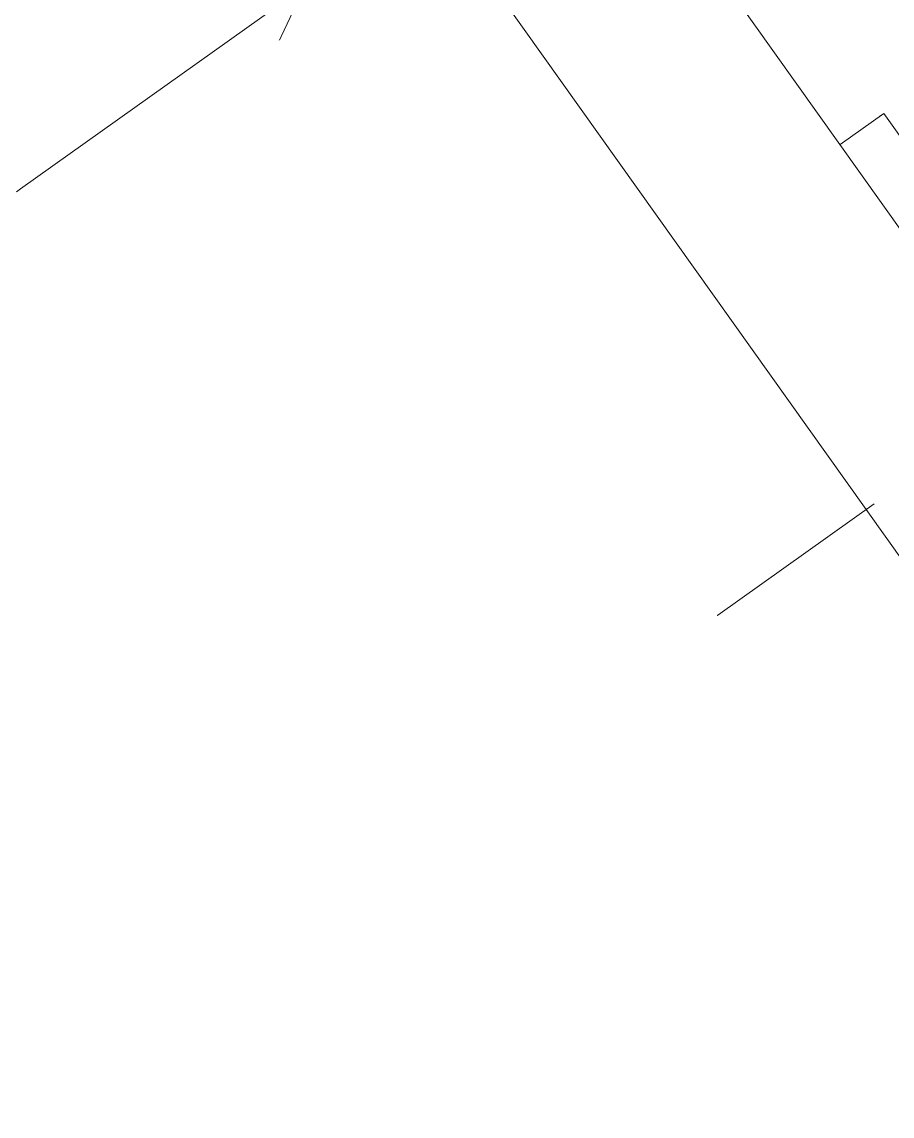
# Model space of a CAD drawing. Header units: feet. Extents: x 2321988 to 2329858, y 6722724 to 6730499.
# Drawn here: x 2326067.9254 to 2326068.0701, y 6726840.9352 to 6726841.1172 of the extents above; entities that cross this region are included whole.
import ezdxf

# ---------------------------------------------------------------- set-up
doc = ezdxf.new("R2010")
doc.units = ezdxf.units.FT
doc.header["$MEASUREMENT"] = 0
doc.layers.add('C-BESS-EQUIPMENT', color=255, linetype='Continuous')

# ---------------------------------------------------------------- blocks, each defined once
blk = doc.blocks.new('Midpoint Site Plan$0$A$C71e53a02')
at = {"lineweight": 9}
for points in [[(22.4518, 2.2462), (22.4421, 2.2462), (22.4421, -2.2559), (22.4518, -2.2559), (22.4421, -2.2559)], [(23.8356, 1.4958), (23.8258, 1.4958), (23.0755, 1.4958), (22.978, 1.4763), (22.8903, 1.4276), (22.8416, 1.3399), (22.8221, 1.2425), (22.8221, -1.2522), (22.8416, -1.3496), (22.8903, -1.4276), (22.978, -1.4861), (23.0755, -1.5056), (23.1632, -1.4861), (23.2509, -1.4276), (23.2996, -1.3496), (23.3191, -1.2522), (23.3191, 1.2425), (23.2996, 1.3399), (23.2509, 1.4276), (23.1632, 1.4763), (23.0755, 1.4958), (23.0852, 1.4958)], [(22.4421, 0.6188), (22.3349, 0.6188), (22.3446, 0.6188), (22.3349, 0.6188), (22.3349, -0.6285), (22.4421, -0.6285), (22.4518, -0.6285)], [(23.3191, 0.4336), (23.3191, 0.0244), (23.3288, 0.0244), (23.3191, 0.0244), (23.3191, -0.0049), (23.6504, -0.0049), (23.6602, -0.0049), (23.6504, -0.0049)], [(23.3191, 0.3752), (23.6504, 0.3752), (23.6602, 0.3752), (23.6699, 0.3752), (23.6797, 0.3752), (23.6894, 0.3752)], [(23.6504, 0.3752), (23.6602, 0.3752), (23.6504, 0.3752), (23.6504, 0.3654), (23.6504, 0.3557), (23.6602, 0.3557), (23.6602, 0.3459), (23.6602, 0.3362), (23.6602, 0.3264), (23.6699, 0.3264), (23.6699, 0.3167), (23.6699, 0.307), (23.6699, 0.2972), (23.6699, 0.2875), (23.6797, 0.2875), (23.6797, 0.2777), (23.6797, 0.268), (23.6797, 0.2582), (23.6797, 0.2485), (23.6797, 0.2387), (23.6797, 0.229), (23.6797, 0.2193), (23.6797, 0.2095), (23.6894, 0.2095), (23.6894, 0.1998), (23.6894, 0.19), (23.6894, 0.1803), (23.6991, 0.1803), (23.6894, 0.1803), (23.6894, 0.3752), (23.6991, 0.3752)], [(23.6504, 0.3752), (23.6504, 0.3752)], [(23.6504, 0.3752), (23.6504, 0.3752)], [(23.6504, 0.3752), (23.6504, 0.3752)], [(23.6602, 0.3752), (23.6602, 0.3752)], [(23.6602, 0.3752), (23.6602, 0.3752)], [(23.6602, 0.3752), (23.6602, 0.3752)], [(23.6602, 0.3752), (23.6602, 0.3752)], [(23.6602, 0.3752), (23.6602, 0.3752)], [(23.6602, 0.3752), (23.6602, 0.3752)], [(23.6602, 0.3752), (23.6602, 0.3752)], [(23.6602, 0.3752), (23.6602, 0.3752)], [(23.6602, 0.3752), (23.6602, 0.3752)], [(23.6602, 0.3752), (23.6602, 0.3752)], [(23.6602, 0.3752), (23.6602, 0.3752)], [(23.6602, 0.3752), (23.6602, 0.3752)], [(23.6602, 0.3752), (23.6602, 0.3752)], [(23.6602, 0.3752), (23.6602, 0.3752)], [(23.6602, 0.3752), (23.6602, 0.3752)], [(23.6602, 0.3752), (23.6602, 0.3752)], [(23.6602, 0.3752), (23.6602, 0.3752)], [(23.6602, 0.3752), (23.6602, 0.3752)], [(23.6602, 0.3752), (23.6602, 0.3752)], [(23.6602, 0.3752), (23.6602, 0.3752)], [(23.6602, 0.3752), (23.6602, 0.3752)], [(23.6699, 0.3752), (23.6699, 0.3752)], [(23.6699, 0.3752), (23.6699, 0.3752)], [(23.6699, 0.3752), (23.6699, 0.3752)], [(23.6699, 0.3752), (23.6699, 0.3752)], [(23.6699, 0.3752), (23.6699, 0.3752)], [(23.6699, 0.3752), (23.6699, 0.3752)], [(23.6699, 0.3752), (23.6699, 0.3752)], [(23.6699, 0.3752), (23.6699, 0.3752)], [(23.6699, 0.3752), (23.6699, 0.3752)], [(23.6699, 0.3752), (23.6699, 0.3752)], [(23.6699, 0.3752), (23.6699, 0.3752)], [(23.6699, 0.3752), (23.6699, 0.3752)], [(23.6699, 0.3752), (23.6699, 0.3752)], [(23.6699, 0.3752), (23.6699, 0.3752)], [(23.6699, 0.3752), (23.6699, 0.3752)], [(23.6699, 0.3752), (23.6699, 0.3752)], [(23.6699, 0.3752), (23.6699, 0.3752)], [(23.6699, 0.3752), (23.6699, 0.3752)], [(23.6699, 0.3752), (23.6699, 0.3752)], [(23.6699, 0.3752), (23.6699, 0.3752)], [(23.6699, 0.3752), (23.6699, 0.3752)], [(23.6699, 0.3752), (23.6699, 0.3752)], [(23.6699, 0.3752), (23.6699, 0.3752)], [(23.6699, 0.3752), (23.6699, 0.3752)], [(23.6699, 0.3752), (23.6699, 0.3752)], [(23.6699, 0.3752), (23.6699, 0.3752)], [(23.6699, 0.3752), (23.6699, 0.3752)], [(23.6699, 0.3752), (23.6699, 0.3752)], [(23.6699, 0.3752), (23.6699, 0.3752)], [(23.6699, 0.3752), (23.6699, 0.3752)], [(23.6699, 0.3752), (23.6699, 0.3752)], [(23.6699, 0.3752), (23.6699, 0.3752)], [(23.6699, 0.3752), (23.6699, 0.3752)], [(23.6699, 0.3752), (23.6699, 0.3752)], [(23.6699, 0.3752), (23.6699, 0.3752)], [(23.6699, 0.3752), (23.6699, 0.3752)], [(23.6699, 0.3752), (23.6699, 0.3752)], [(23.6699, 0.3752), (23.6699, 0.3752)], [(23.6699, 0.3752), (23.6699, 0.3752)], [(23.6699, 0.3752), (23.6699, 0.3752)], [(23.6699, 0.3752), (23.6699, 0.3752)], [(23.6699, 0.3752), (23.6699, 0.3752)], [(23.6699, 0.3752), (23.6699, 0.3752)], [(23.6699, 0.3752), (23.6699, 0.3752)], [(23.6699, 0.3752), (23.6699, 0.3752)], [(23.6699, 0.3752), (23.6699, 0.3752)], [(23.6699, 0.3752), (23.6699, 0.3752)], [(23.6699, 0.3752), (23.6699, 0.3752)], [(23.6797, 0.3752), (23.6797, 0.3752)], [(23.6797, 0.3752), (23.6797, 0.3752)], [(23.6797, 0.3752), (23.6797, 0.3752)], [(23.6797, 0.3752), (23.6797, 0.3752)], [(23.6797, 0.3752), (23.6797, 0.3752)], [(23.6797, 0.3752), (23.6797, 0.3752)], [(23.6797, 0.3752), (23.6797, 0.3752)], [(23.6797, 0.3752), (23.6797, 0.3752)], [(23.6797, 0.3752), (23.6797, 0.3752)], [(23.6797, 0.3752), (23.6797, 0.3752)], [(23.6797, 0.3752), (23.6797, 0.3752)], [(23.6797, 0.3752), (23.6797, 0.3752)], [(23.6797, 0.3752), (23.6797, 0.3752)], [(23.6797, 0.3752), (23.6797, 0.3752)], [(23.6797, 0.3752), (23.6797, 0.3752)], [(23.6797, 0.3752), (23.6797, 0.3752)], [(23.6797, 0.3752), (23.6797, 0.3752)], [(23.6797, 0.3752), (23.6797, 0.3752)], [(23.6797, 0.3752), (23.6797, 0.3752)], [(23.6797, 0.3752), (23.6797, 0.3752)], [(23.6797, 0.3752), (23.6797, 0.3752)], [(23.6797, 0.3752), (23.6797, 0.3752)], [(23.6797, 0.3752), (23.6797, 0.3752)], [(23.6797, 0.3752), (23.6797, 0.3752)], [(23.6797, 0.3752), (23.6797, 0.3752)], [(23.6797, 0.3752), (23.6797, 0.3752)], [(23.6797, 0.3752), (23.6797, 0.3752)], [(23.6797, 0.3752), (23.6797, 0.3752)], [(23.6797, 0.3752), (23.6797, 0.3752)], [(23.6797, 0.3752), (23.6797, 0.3752)], [(23.6797, 0.3752), (23.6797, 0.3752)], [(23.6797, 0.3752), (23.6797, 0.3752)], [(23.6797, 0.3752), (23.6797, 0.3752)], [(23.6797, 0.3752), (23.6797, 0.3752)], [(23.6797, 0.3752), (23.6797, 0.3752)], [(23.6797, 0.3752), (23.6797, 0.3752)], [(23.6797, 0.3752), (23.6797, 0.3752)], [(23.6797, 0.3752), (23.6797, 0.3752)], [(23.6797, 0.3752), (23.6797, 0.3752)], [(23.6797, 0.3752), (23.6797, 0.3752)], [(23.6797, 0.3752), (23.6797, 0.3752)], [(23.6797, 0.3752), (23.6797, 0.3752)], [(23.6797, 0.3752), (23.6797, 0.3752)], [(23.6797, 0.3752), (23.6797, 0.3752)], [(23.6797, 0.3752), (23.6797, 0.3752)], [(23.6797, 0.3752), (23.6797, 0.3752)], [(23.6797, 0.3752), (23.6797, 0.3752)], [(23.6797, 0.3752), (23.6797, 0.3752)], [(23.6797, 0.3752), (23.6797, 0.3752)], [(23.6797, 0.3752), (23.6797, 0.3752)], [(23.6797, 0.3752), (23.6797, 0.3752)], [(23.6797, 0.3752), (23.6797, 0.3752)], [(23.6797, 0.3752), (23.6797, 0.3752)], [(23.6797, 0.3752), (23.6797, 0.3752)], [(23.6797, 0.3752), (23.6797, 0.3752)], [(23.6797, 0.3752), (23.6797, 0.3752)], [(23.6797, 0.3752), (23.6797, 0.3752)], [(23.6797, 0.3752), (23.6797, 0.3752)], [(23.6797, 0.3752), (23.6797, 0.3752)], [(23.6797, 0.3752), (23.6797, 0.3752)], [(23.6797, 0.3752), (23.6797, 0.3752)], [(23.6797, 0.3752), (23.6797, 0.3752)], [(23.6797, 0.3752), (23.6797, 0.3752)], [(23.6797, 0.3752), (23.6797, 0.3752)], [(23.6797, 0.3752), (23.6797, 0.3752)], [(23.6797, 0.3752), (23.6797, 0.3752)], [(23.6797, 0.3752), (23.6797, 0.3752)], [(23.6797, 0.3752), (23.6797, 0.3752)], [(23.6797, 0.3752), (23.6797, 0.3752)], [(23.6797, 0.3752), (23.6797, 0.3752)], [(23.6797, 0.3752), (23.6797, 0.3752)], [(23.6797, 0.3752), (23.6797, 0.3752)], [(23.6797, 0.3752), (23.6797, 0.3752)], [(23.6797, 0.3752), (23.6797, 0.3752)], [(23.6797, 0.3752), (23.6797, 0.3752)], [(23.6797, 0.3752), (23.6797, 0.3752)], [(23.6797, 0.3752), (23.6797, 0.3752)], [(23.6797, 0.3752), (23.6797, 0.3752)], [(23.6797, 0.3752), (23.6797, 0.3752)], [(23.6797, 0.3752), (23.6797, 0.3752)], [(23.6797, 0.3752), (23.6797, 0.3752)], [(23.6797, 0.3752), (23.6797, 0.3752)], [(23.6797, 0.3752), (23.6797, 0.3752)], [(23.6797, 0.3752), (23.6797, 0.3752)], [(23.6797, 0.3752), (23.6797, 0.3752)], [(23.6797, 0.3752), (23.6797, 0.3752)], [(23.6797, 0.3752), (23.6797, 0.3752)], [(23.6797, 0.3752), (23.6797, 0.3752)], [(23.6797, 0.3752), (23.6797, 0.3752)], [(23.6797, 0.3752), (23.6797, 0.3752)], [(23.6797, 0.3752), (23.6797, 0.3752)], [(23.6797, 0.3752), (23.6797, 0.3752)], [(23.6797, 0.3752), (23.6797, 0.3752)], [(23.6797, 0.3752), (23.6797, 0.3752)], [(23.6797, 0.3752), (23.6797, 0.3752)], [(23.6797, 0.3752), (23.6797, 0.3752)], [(23.6797, 0.3752), (23.6797, 0.3752)], [(23.6797, 0.3752), (23.6797, 0.3752)], [(23.6797, 0.3752), (23.6797, 0.3752)], [(23.6797, 0.3752), (23.6797, 0.3752)], [(23.6894, 0.3752), (23.6894, 0.3752)], [(23.6894, 0.3752), (23.6894, 0.3752)], [(23.6894, 0.3752), (23.6894, 0.3752)], [(23.6894, 0.3752), (23.6894, 0.3752)], [(23.6894, 0.3752), (23.6894, 0.3752)], [(23.6894, 0.3752), (23.6894, 0.3752)], [(23.6894, 0.3752), (23.6894, 0.3752)], [(23.6894, 0.3752), (23.6894, 0.3752)], [(23.6894, 0.3752), (23.6894, 0.3752)], [(23.6894, 0.3752), (23.6894, 0.3752)], [(23.6894, 0.3752), (23.6894, 0.3752)], [(23.6894, 0.3752), (23.6894, 0.3752)], [(23.6894, 0.3752), (23.6894, 0.3752)], [(23.6894, 0.3752), (23.6894, 0.3752)], [(23.6894, 0.3752), (23.6894, 0.3752)], [(23.6894, 0.3752), (23.6894, 0.3752)], [(23.6894, 0.3752), (23.6894, 0.3752)], [(23.6894, 0.3752), (23.6894, 0.3752)], [(23.6894, 0.3752), (23.6894, 0.3752)], [(23.6894, 0.3752), (23.6894, 0.3752)], [(23.6894, 0.3752), (23.6894, 0.3752)], [(23.6894, 0.3752), (23.6894, 0.3752)], [(23.6894, 0.3752), (23.6894, 0.3752)], [(23.6894, 0.3752), (23.6894, 0.3752)], [(23.6894, 0.3752), (23.6894, 0.3752)], [(23.6894, 0.3752), (23.6894, 0.3752)], [(23.6894, 0.3752), (23.6894, 0.3752)], [(23.6894, 0.3752), (23.6894, 0.3752)], [(23.6894, 0.3752), (23.6894, 0.3752)], [(23.6894, 0.3752), (23.6894, 0.3752)], [(23.6894, 0.3752), (23.6894, 0.3752)], [(23.6602, 0.3459), (23.6602, 0.3459)], [(23.6602, 0.3459), (23.6602, 0.3459)], [(23.6602, 0.3362), (23.6602, 0.3362)], [(23.6602, 0.3362), (23.6602, 0.3362)], [(23.6602, 0.3362), (23.6602, 0.3362)], [(23.6602, 0.3264), (23.6602, 0.3264)], [(23.6699, 0.3167), (23.6699, 0.3167)], [(23.6699, 0.3167), (23.6699, 0.3167)], [(23.6699, 0.307), (23.6699, 0.307)], [(23.6699, 0.307), (23.6699, 0.307)], [(23.6699, 0.307), (23.6699, 0.307)], [(23.8746, 0.1998), (23.8746, 0.19), (23.8746, 0.1803), (23.8746, 0.1705), (23.8746, 0.1608), (23.8746, 0.151), (23.8746, 0.1413), (23.8746, 0.1316), (23.8648, 0.1316), (23.8648, 0.1218), (23.8648, 0.1121), (23.8648, 0.1023), (23.8648, 0.0926), (23.8648, 0.0828), (23.8648, 0.0731), (23.8551, 0.0633), (23.8551, 0.0536), (23.8551, 0.0439), (23.8551, 0.0341), (23.8843, 0.1316), (23.9428, 0.2095), (24.0305, 0.2582), (24.1279, 0.2777), (24.2254, 0.268), (24.3033, 0.2193), (24.2936, 0.229), (24.2838, 0.229), (24.2838, 0.2387), (24.2741, 0.2387), (24.2741, 0.2485), (24.2643, 0.2485), (24.2643, 0.2582), (24.2546, 0.2582), (24.2449, 0.268), (24.2351, 0.2777), (24.2254, 0.2777), (24.2156, 0.2875), (24.2156, 0.2972), (24.2059, 0.2972), (24.1961, 0.307), (24.1766, 0.3167), (24.1864, 0.3167)], [(23.8843, 0.1998), (23.8746, 0.1998), (23.8843, 0.1998), (23.894, 0.1998), (23.894, 0.2095), (23.9038, 0.2095), (23.9135, 0.2095), (23.9233, 0.2193), (23.933, 0.2193), (23.9428, 0.2193), (23.9428, 0.229), (23.9525, 0.229), (23.9623, 0.229), (23.972, 0.229), (23.972, 0.2387), (23.9817, 0.2387), (23.9915, 0.2387), (24.0012, 0.2485), (24.011, 0.2485), (24.0207, 0.2582), (24.0305, 0.2582), (24.0402, 0.2582), (24.0402, 0.268), (24.05, 0.268), (24.0597, 0.268), (24.0694, 0.2777), (24.0792, 0.2777), (24.0889, 0.2777), (24.0889, 0.2875), (24.0987, 0.2875), (24.1084, 0.2875), (24.1182, 0.2875), (24.1182, 0.2972), (24.1279, 0.2972), (24.1377, 0.2972), (24.1474, 0.307), (24.1572, 0.307), (24.1669, 0.307), (24.1766, 0.3167)], [(23.6699, 0.2972), (23.6699, 0.2972)], [(23.6699, 0.2972), (23.6699, 0.2972)], [(23.6699, 0.2875), (23.6699, 0.2875)], [(23.6699, 0.2875), (23.6699, 0.2875)], [(24.0987, 0.2875), (24.0987, 0.2875)], [(24.1084, 0.2875), (24.1084, 0.2875)], [(24.1279, 0.2972), (24.1279, 0.2972)], [(23.6797, 0.2777), (23.6797, 0.2777)], [(23.6797, 0.2777), (23.6797, 0.2777)], [(23.6797, 0.2777), (23.6797, 0.2777)], [(23.6797, 0.2777), (23.6797, 0.2777)], [(23.6797, 0.2777), (23.6797, 0.2777)], [(23.6797, 0.2777), (23.6797, 0.2777)], [(23.6797, 0.268), (23.6797, 0.268)], [(23.6797, 0.268), (23.6797, 0.268)], [(23.6797, 0.268), (23.6797, 0.268)], [(23.6797, 0.268), (23.6797, 0.268)], [(23.6797, 0.268), (23.6797, 0.268)], [(24.05, 0.268), (24.05, 0.268)], [(24.0597, 0.268), (24.0597, 0.268)], [(24.0694, 0.2777), (24.0694, 0.2777)], [(24.0792, 0.2777), (24.0792, 0.2777)], [(24.2351, 0.2777), (24.2351, 0.2777)], [(24.2449, 0.268), (24.2449, 0.268)], [(24.2449, 0.268), (24.2449, 0.268)], [(23.6797, 0.2582), (23.6797, 0.2582)], [(23.6797, 0.2582), (23.6797, 0.2582)], [(23.6797, 0.2582), (23.6797, 0.2582)], [(23.6797, 0.2582), (23.6797, 0.2582)], [(23.6797, 0.2582), (23.6797, 0.2582)], [(23.6797, 0.2582), (23.6797, 0.2582)], [(23.6797, 0.2485), (23.6797, 0.2485)], [(23.6797, 0.2485), (23.6797, 0.2485)], [(23.6797, 0.2485), (23.6797, 0.2485)], [(23.6797, 0.2485), (23.6797, 0.2485)], [(23.6797, 0.2485), (23.6797, 0.2485)], [(23.6797, 0.2485), (23.6797, 0.2485)], [(24.0012, 0.2485), (24.0012, 0.2485)], [(24.2546, 0.2582), (24.2546, 0.2582)], [(24.2643, 0.2485), (24.2643, 0.2485)], [(23.6797, 0.2387), (23.6797, 0.2387)], [(23.6797, 0.2387), (23.6797, 0.2387)], [(23.6797, 0.2387), (23.6797, 0.2387)], [(23.6797, 0.2387), (23.6797, 0.2387)], [(23.6797, 0.2387), (23.6797, 0.2387)], [(23.6797, 0.229), (23.6797, 0.229)], [(23.6797, 0.229), (23.6797, 0.229)], [(23.6797, 0.229), (23.6797, 0.229)], [(23.6797, 0.229), (23.6797, 0.229)], [(23.6797, 0.229), (23.6797, 0.229)], [(23.6797, 0.229), (23.6797, 0.229)], [(23.6797, 0.2193), (23.6797, 0.2193)], [(23.6797, 0.2193), (23.6797, 0.2193)], [(23.6797, 0.2193), (23.6797, 0.2193)], [(23.6797, 0.2193), (23.6797, 0.2193)], [(23.6797, 0.2193), (23.6797, 0.2193)], [(23.9233, 0.2193), (23.9233, 0.2193)], [(23.933, 0.2193), (23.933, 0.2193)], [(23.9525, 0.229), (23.9525, 0.229)], [(23.9623, 0.229), (23.9623, 0.229)], [(23.9817, 0.2387), (23.9817, 0.2387)], [(23.9915, 0.2387), (23.9915, 0.2387)], [(24.4397, 0.1121), (24.43, 0.1218), (24.4203, 0.1316), (24.4105, 0.1316), (24.4105, 0.1413), (24.4008, 0.1413), (24.4008, 0.151), (24.391, 0.151), (24.3813, 0.1608), (24.3715, 0.1608), (24.3715, 0.1705), (24.3618, 0.1705), (24.3618, 0.1803), (24.352, 0.1803), (24.352, 0.19), (24.3423, 0.19), (24.3326, 0.1998), (24.3228, 0.2095), (24.3131, 0.2095), (24.3033, 0.2193), (24.3715, 0.1413), (24.4105, 0.0536), (24.4105, -0.0439), (24.3813, -0.1316), (24.3228, -0.2095), (24.2351, -0.268), (24.2254, -0.268), (24.2156, -0.268), (24.2059, -0.2777), (24.1961, -0.2777), (24.1864, -0.2875), (24.1766, -0.2875), (24.1669, -0.2875), (24.1669, -0.2972), (24.1572, -0.2972), (24.1474, -0.2972), (24.1377, -0.2972), (24.1377, -0.307), (24.1279, -0.307), (24.1182, -0.307), (24.1182, -0.3167), (24.1084, -0.3167), (24.0987, -0.3167), (24.0889, -0.3264)], [(24.2838, 0.2387), (24.2838, 0.2387)], [(24.2936, 0.229), (24.2936, 0.229)], [(24.3033, 0.2193), (24.3033, 0.2193)], [(24.3033, 0.2193), (24.3033, 0.2193)], [(23.6797, 0.2095), (23.6797, 0.2095)], [(23.6797, 0.2095), (23.6797, 0.2095)], [(23.6894, 0.1998), (23.6894, 0.1998)], [(23.6894, 0.1998), (23.6894, 0.1998)], [(23.9038, 0.2095), (23.9038, 0.2095)], [(23.9135, 0.2095), (23.9135, 0.2095)], [(24.3326, 0.1998), (24.3326, 0.1998)], [(24.3326, 0.1998), (24.3326, 0.1998)], [(23.6894, -0.3752), (23.6894, -0.19), (23.6991, -0.19), (23.6894, -0.19), (23.6894, 0.1803), (23.6797, 0.1705), (23.6797, 0.1608), (23.6797, 0.151), (23.6797, 0.1413), (23.6797, 0.1316), (23.6797, 0.1218), (23.6797, 0.1121), (23.6797, 0.1023), (23.6797, 0.0926), (23.6699, 0.0828), (23.6699, 0.0731), (23.6699, 0.0633), (23.6699, 0.0536), (23.6699, 0.0439), (23.6602, 0.0439), (23.6602, 0.0341), (23.6602, 0.0244), (23.6602, 0.0146), (23.6602, 0.0049), (23.6504, 0.0049), (23.6504, -0.0049), (23.6602, -0.0146), (23.6602, -0.0244), (23.6602, -0.0341), (23.6602, -0.0439), (23.6699, -0.0536), (23.6699, -0.0633), (23.6699, -0.0731), (23.6699, -0.0828), (23.6797, -0.0926), (23.6797, -0.1023), (23.6797, -0.1121), (23.6797, -0.1218), (23.6797, -0.1316), (23.6797, -0.1413), (23.6797, -0.151), (23.6797, -0.1608), (23.6797, -0.1705), (23.6894, -0.1803), (23.6894, -0.19), (23.6894, -0.1998), (23.6894, -0.2095), (23.6894, -0.2193), (23.6797, -0.2193), (23.6797, -0.229), (23.6797, -0.2387), (23.6797, -0.2485), (23.6797, -0.2582), (23.6797, -0.268), (23.6797, -0.2777), (23.6797, -0.2875), (23.6797, -0.2972), (23.6699, -0.2972), (23.6699, -0.307), (23.6699, -0.3167), (23.6699, -0.3264), (23.6699, -0.3362), (23.6602, -0.3362), (23.6602, -0.3459), (23.6602, -0.3557), (23.6504, -0.3654), (23.6504, -0.3752), (23.6602, -0.3752), (23.6504, -0.3752)], [(23.6894, 0.19), (23.6894, 0.19)], [(24.3423, 0.19), (24.3423, 0.19)], [(24.352, 0.1803), (24.352, 0.1803)], [(23.6797, 0.1705), (23.6797, 0.1705)], [(23.6797, 0.1608), (23.6797, 0.1608)], [(23.8746, 0.1705), (23.8746, 0.1705)], [(23.8746, 0.1608), (23.8746, 0.1608)], [(24.3715, 0.1705), (24.3715, 0.1705)], [(24.3715, 0.1608), (24.3715, 0.1608)], [(24.3813, 0.1608), (24.3813, 0.1608)], [(23.6797, 0.151), (23.6797, 0.151)], [(23.6797, 0.151), (23.6797, 0.151)], [(23.6797, 0.1413), (23.6797, 0.1413)], [(23.6797, 0.1413), (23.6797, 0.1413)], [(23.6797, 0.1413), (23.6797, 0.1413)], [(23.6797, 0.1316), (23.6797, 0.1316)], [(23.6797, 0.1316), (23.6797, 0.1316)], [(23.8746, 0.151), (23.8746, 0.151)], [(23.8746, 0.1413), (23.8746, 0.1413)], [(24.391, 0.151), (24.391, 0.151)], [(24.4008, 0.1413), (24.4008, 0.1413)], [(24.4203, 0.1316), (24.4203, 0.1316)], [(23.6797, 0.1218), (23.6797, 0.1218)], [(23.6797, 0.1218), (23.6797, 0.1218)], [(23.6797, 0.1121), (23.6797, 0.1121)], [(23.6797, 0.1121), (23.6797, 0.1121)], [(23.6797, 0.1121), (23.6797, 0.1121)], [(23.8648, 0.1218), (23.8648, 0.1218)], [(23.8648, 0.1121), (23.8648, 0.1121)], [(24.391, -0.1998), (24.391, -0.19), (24.391, -0.1803), (24.391, -0.1705), (24.391, -0.1608), (24.391, -0.151), (24.4008, -0.151), (24.4008, -0.1413), (24.4008, -0.1316), (24.4008, -0.1218), (24.4008, -0.1121), (24.4008, -0.1023), (24.4008, -0.0926), (24.4105, -0.0828), (24.4105, -0.0731), (24.4105, -0.0633), (24.4105, -0.0536), (24.4105, -0.0439), (24.4203, -0.0439), (24.4105, -0.0439), (24.4105, -0.0341), (24.4105, -0.0244), (24.4203, -0.0146), (24.4203, -0.0049), (24.4203, 0.0049), (24.4203, 0.0146), (24.4203, 0.0244), (24.4203, 0.0341), (24.4203, 0.0439), (24.43, 0.0536), (24.43, 0.0633), (24.43, 0.0731), (24.43, 0.0828), (24.43, 0.0926), (24.4397, 0.1121), (24.4495, 0.1121)], [(23.6797, 0.1023), (23.6797, 0.1023)], [(23.6797, 0.1023), (23.6797, 0.1023)], [(23.6797, 0.0926), (23.6797, 0.0926)], [(23.6797, 0.0926), (23.6797, 0.0926)], [(23.8648, 0.1023), (23.8648, 0.1023)], [(23.8648, 0.0926), (23.8648, 0.0926)], [(23.6699, 0.0828), (23.6699, 0.0828)], [(23.6699, 0.0828), (23.6699, 0.0828)], [(23.6699, 0.0828), (23.6699, 0.0828)], [(23.6699, 0.0828), (23.6699, 0.0828)], [(23.6699, 0.0828), (23.6699, 0.0828)], [(23.6699, 0.0731), (23.6699, 0.0731)], [(23.6699, 0.0731), (23.6699, 0.0731)], [(23.6699, 0.0731), (23.6699, 0.0731)], [(23.6699, 0.0731), (23.6699, 0.0731)], [(23.6699, 0.0731), (23.6699, 0.0731)], [(23.8648, 0.0828), (23.8648, 0.0828)], [(23.8648, 0.0731), (23.8648, 0.0731)], [(23.6699, 0.0633), (23.6699, 0.0633)], [(23.6699, 0.0633), (23.6699, 0.0633)], [(23.6699, 0.0633), (23.6699, 0.0633)], [(23.6699, 0.0633), (23.6699, 0.0633)], [(23.6699, 0.0633), (23.6699, 0.0633)], [(23.6699, 0.0633), (23.6699, 0.0633)], [(23.6699, 0.0536), (23.6699, 0.0536)], [(23.6699, 0.0536), (23.6699, 0.0536)], [(23.6699, 0.0536), (23.6699, 0.0536)], [(23.6699, 0.0536), (23.6699, 0.0536)], [(23.6699, 0.0536), (23.6699, 0.0536)], [(23.6699, 0.0536), (23.6699, 0.0536)], [(23.6699, 0.0439), (23.6699, 0.0439)], [(23.6699, 0.0439), (23.6699, 0.0439)], [(23.6699, 0.0439), (23.6699, 0.0439)], [(23.6699, 0.0439), (23.6699, 0.0439)], [(24.4203, 0.0439), (24.4203, 0.0439)], [(23.3191, 0.0244), (23.3191, 0.0244)], [(23.3191, 0.0244), (23.3288, 0.0244)], [(23.6602, 0.0341), (23.6602, 0.0341)], [(23.6602, 0.0341), (23.6602, 0.0341)], [(23.6602, 0.0341), (23.6602, 0.0341)], [(23.6602, 0.0341), (23.6602, 0.0341)], [(23.6602, 0.0341), (23.6602, 0.0341)], [(23.6602, 0.0341), (23.6602, 0.0341)], [(23.6602, 0.0244), (23.6602, 0.0244)], [(23.6602, 0.0244), (23.6602, 0.0244)], [(23.6602, 0.0244), (23.6602, 0.0244)], [(23.6602, 0.0244), (23.6602, 0.0244)], [(24.4008, -0.1998), (24.391, -0.1998), (24.3715, -0.2095), (24.3618, -0.2193), (24.352, -0.2193), (24.3423, -0.2193), (24.3326, -0.229), (24.3228, -0.229), (24.3131, -0.229), (24.3131, -0.2387), (24.3033, -0.2387), (24.2936, -0.2387), (24.2838, -0.2485), (24.2741, -0.2485), (24.2643, -0.2485), (24.2643, -0.2582), (24.2546, -0.2582), (24.2449, -0.2582), (24.2351, -0.268), (24.2449, -0.268), (24.2351, -0.268), (24.1377, -0.2875), (24.05, -0.268), (23.9623, -0.2193), (23.972, -0.2193), (23.9623, -0.2193), (23.894, -0.151), (23.8551, -0.0633), (23.8551, 0.0341), (23.8551, 0.0244), (23.8551, 0.0146), (23.8551, 0.0049), (23.8453, -0.0049), (23.8453, -0.0146), (23.8453, -0.0244), (23.8453, -0.0341), (23.8453, -0.0439), (23.8453, -0.0536), (23.8453, -0.0633), (23.8356, -0.0731), (23.8356, -0.0828), (23.8356, -0.0926), (23.8356, -0.1023), (23.8356, -0.1218), (23.8453, -0.1218)], [(23.8551, 0.0244), (23.8551, 0.0244)], [(24.4203, 0.0341), (24.4203, 0.0341)], [(24.4203, 0.0244), (24.4203, 0.0244)], [(23.6504, 0.0049), (23.6504, 0.0049)], [(23.6602, 0.0146), (23.6602, 0.0146)], [(23.6602, 0.0146), (23.6602, 0.0146)], [(23.8551, 0.0146), (23.8551, 0.0146)], [(23.8551, 0.0049), (23.8551, 0.0049)], [(24.4203, 0.0146), (24.4203, 0.0146)], [(24.4203, 0.0049), (24.4203, 0.0049)], [(23.3191, -0.0439), (23.3191, -0.0049), (23.3288, -0.0049)], [(23.6504, -0.0049), (23.6504, -0.0049)], [(23.6991, -0.0049), (23.7089, -0.0049)], [(23.8453, -0.0049), (23.8453, -0.0049)], [(23.8453, -0.0146), (23.8453, -0.0146)], [(24.4203, -0.0049), (24.4203, -0.0049)], [(24.4203, -0.0146), (24.4203, -0.0146)], [(23.6602, -0.0244), (23.6602, -0.0244)], [(23.6602, -0.0244), (23.6602, -0.0244)], [(23.6602, -0.0244), (23.6602, -0.0244)], [(23.6602, -0.0341), (23.6602, -0.0341)], [(23.6602, -0.0341), (23.6602, -0.0341)], [(23.8453, -0.0244), (23.8453, -0.0244)], [(23.8453, -0.0341), (23.8453, -0.0341)], [(24.4105, -0.0244), (24.4105, -0.0244)], [(23.3288, -0.0439), (23.3191, -0.0439), (23.3191, -0.4336), (23.3288, -0.4336)], [(23.3191, -0.0439), (23.3191, -0.0439)], [(23.6602, -0.0439), (23.6602, -0.0439)], [(23.6602, -0.0439), (23.6602, -0.0439)], [(23.6699, -0.0536), (23.6699, -0.0536)], [(23.6699, -0.0536), (23.6699, -0.0536)], [(23.6699, -0.0536), (23.6699, -0.0536)], [(23.6699, -0.0633), (23.6699, -0.0633)], [(23.6699, -0.0633), (23.6699, -0.0633)], [(23.6699, -0.0633), (23.6699, -0.0633)], [(23.6699, -0.0633), (23.6699, -0.0633)], [(23.8453, -0.0439), (23.8453, -0.0439)], [(23.6699, -0.0731), (23.6699, -0.0731)], [(23.6699, -0.0731), (23.6699, -0.0731)], [(23.6699, -0.0731), (23.6699, -0.0731)], [(23.6699, -0.0731), (23.6699, -0.0731)], [(23.6699, -0.0731), (23.6699, -0.0731)], [(23.6699, -0.0828), (23.6699, -0.0828)], [(23.6699, -0.0828), (23.6699, -0.0828)], [(23.6699, -0.0828), (23.6699, -0.0828)], [(23.6699, -0.0828), (23.6699, -0.0828)], [(23.6699, -0.0828), (23.6699, -0.0828)], [(23.6699, -0.0828), (23.6699, -0.0828)], [(24.4105, -0.0731), (24.4105, -0.0731)], [(24.4105, -0.0828), (24.4105, -0.0828)], [(23.6797, -0.0926), (23.6797, -0.0926)], [(23.6797, -0.0926), (23.6797, -0.0926)], [(23.6797, -0.0926), (23.6797, -0.0926)], [(23.6797, -0.0926), (23.6797, -0.0926)], [(23.6797, -0.0926), (23.6797, -0.0926)], [(23.6797, -0.0926), (23.6797, -0.0926)], [(23.6797, -0.1023), (23.6797, -0.1023)], [(23.6797, -0.1023), (23.6797, -0.1023)], [(23.6797, -0.1023), (23.6797, -0.1023)], [(23.6797, -0.1023), (23.6797, -0.1023)], [(23.6797, -0.1023), (23.6797, -0.1023)], [(24.4008, -0.0926), (24.4008, -0.0926)], [(24.4008, -0.1023), (24.4008, -0.1023)], [(23.6797, -0.1121), (23.6797, -0.1121)], [(23.6797, -0.1121), (23.6797, -0.1121)], [(23.6797, -0.1121), (23.6797, -0.1121)], [(23.6797, -0.1121), (23.6797, -0.1121)], [(23.6797, -0.1121), (23.6797, -0.1121)], [(23.6797, -0.1121), (23.6797, -0.1121)], [(23.6797, -0.1218), (23.6797, -0.1218)], [(23.6797, -0.1218), (23.6797, -0.1218)], [(23.6797, -0.1218), (23.6797, -0.1218)], [(23.6797, -0.1218), (23.6797, -0.1218)], [(23.6797, -0.1218), (23.6797, -0.1218)], [(23.6797, -0.1218), (23.6797, -0.1218)], [(23.8356, -0.1218), (23.8356, -0.1316), (23.8453, -0.1316), (23.8551, -0.1413), (23.8648, -0.151), (23.8746, -0.151), (23.8746, -0.1608), (23.8843, -0.1608), (23.8843, -0.1705), (23.894, -0.1705), (23.9038, -0.1803), (23.9135, -0.1803), (23.9135, -0.19), (23.9233, -0.19), (23.9233, -0.1998), (23.933, -0.1998), (23.9428, -0.2095), (23.9525, -0.2193), (23.9623, -0.2193), (23.9623, -0.229), (23.972, -0.229), (23.972, -0.2387), (23.9817, -0.2387), (23.9915, -0.2485), (24.0012, -0.2582), (24.011, -0.2582), (24.011, -0.268), (24.0207, -0.268), (24.0207, -0.2777), (24.0305, -0.2777), (24.0305, -0.2875), (24.0402, -0.2875), (24.05, -0.2972), (24.0597, -0.2972), (24.0597, -0.307), (24.0694, -0.307), (24.0889, -0.3264), (24.0987, -0.3264)], [(24.4008, -0.1121), (24.4008, -0.1121)], [(24.4008, -0.1218), (24.4008, -0.1218)], [(23.6797, -0.1316), (23.6797, -0.1316)], [(23.6797, -0.1316), (23.6797, -0.1316)], [(23.6797, -0.1413), (23.6797, -0.1413)], [(23.6797, -0.1413), (23.6797, -0.1413)], [(23.6797, -0.1413), (23.6797, -0.1413)], [(23.6797, -0.151), (23.6797, -0.151)], [(23.6797, -0.151), (23.6797, -0.151)], [(23.8551, -0.1413), (23.8551, -0.1413)], [(23.8551, -0.1413), (23.8551, -0.1413)], [(23.8648, -0.151), (23.8648, -0.151)], [(24.4008, -0.1316), (24.4008, -0.1316)], [(24.4008, -0.1413), (24.4008, -0.1413)], [(23.6797, -0.1608), (23.6797, -0.1608)], [(23.6797, -0.1608), (23.6797, -0.1608)], [(23.6797, -0.1705), (23.6797, -0.1705)], [(23.6797, -0.1705), (23.6797, -0.1705)], [(23.8746, -0.1608), (23.8746, -0.1608)], [(23.894, -0.1705), (23.894, -0.1705)], [(23.894, -0.1705), (23.894, -0.1705)], [(24.391, -0.1608), (24.391, -0.1608)], [(24.391, -0.1705), (24.391, -0.1705)], [(23.6894, -0.1803), (23.6894, -0.1803)], [(23.6894, -0.19), (23.6894, -0.19)], [(23.9038, -0.1803), (23.9038, -0.1803)], [(23.9038, -0.1803), (23.9038, -0.1803)], [(23.9233, -0.19), (23.9233, -0.19)], [(24.391, -0.1803), (24.391, -0.1803)], [(23.6894, -0.1998), (23.6894, -0.1998)], [(23.6894, -0.1998), (23.6894, -0.1998)], [(23.6894, -0.1998), (23.6894, -0.1998)], [(23.6894, -0.2095), (23.6894, -0.2095)], [(23.6894, -0.2095), (23.6894, -0.2095)], [(23.6894, -0.2095), (23.6894, -0.2095)], [(23.6894, -0.2095), (23.6894, -0.2095)], [(23.6894, -0.2095), (23.6894, -0.2095)], [(23.6894, -0.2095), (23.6894, -0.2095)], [(23.933, -0.1998), (23.933, -0.1998)], [(23.9428, -0.2095), (23.9428, -0.2095)], [(23.6797, -0.2193), (23.6797, -0.2193)], [(23.6797, -0.2193), (23.6797, -0.2193)], [(23.6797, -0.2193), (23.6797, -0.2193)], [(23.6797, -0.229), (23.6797, -0.229)], [(23.6797, -0.229), (23.6797, -0.229)], [(23.6797, -0.229), (23.6797, -0.229)], [(23.6797, -0.229), (23.6797, -0.229)], [(23.6797, -0.229), (23.6797, -0.229)], [(23.6797, -0.229), (23.6797, -0.229)], [(23.6797, -0.2387), (23.6797, -0.2387)], [(23.6797, -0.2387), (23.6797, -0.2387)], [(23.6797, -0.2387), (23.6797, -0.2387)], [(23.6797, -0.2387), (23.6797, -0.2387)], [(23.6797, -0.2387), (23.6797, -0.2387)], [(23.6894, -0.2193), (23.6894, -0.2193)], [(23.972, -0.229), (23.972, -0.229)], [(23.9817, -0.2387), (23.9817, -0.2387)], [(24.2936, -0.2387), (24.2936, -0.2387)], [(24.3033, -0.2387), (24.3033, -0.2387)], [(24.3228, -0.229), (24.3228, -0.229)], [(24.3228, -0.229), (24.3228, -0.229)], [(24.3326, -0.229), (24.3326, -0.229)], [(23.6797, -0.2485), (23.6797, -0.2485)], [(23.6797, -0.2485), (23.6797, -0.2485)], [(23.6797, -0.2485), (23.6797, -0.2485)], [(23.6797, -0.2485), (23.6797, -0.2485)], [(23.6797, -0.2485), (23.6797, -0.2485)], [(23.6797, -0.2485), (23.6797, -0.2485)], [(23.6797, -0.2582), (23.6797, -0.2582)], [(23.6797, -0.2582), (23.6797, -0.2582)], [(23.6797, -0.2582), (23.6797, -0.2582)], [(23.6797, -0.2582), (23.6797, -0.2582)], [(23.6797, -0.2582), (23.6797, -0.2582)], [(23.6797, -0.2582), (23.6797, -0.2582)], [(23.9915, -0.2485), (23.9915, -0.2485)], [(23.9915, -0.2485), (23.9915, -0.2485)], [(24.0012, -0.2582), (24.0012, -0.2582)], [(24.2546, -0.2582), (24.2546, -0.2582)], [(24.2741, -0.2485), (24.2741, -0.2485)], [(24.2838, -0.2485), (24.2838, -0.2485)], [(23.6797, -0.268), (23.6797, -0.268)], [(23.6797, -0.268), (23.6797, -0.268)], [(23.6797, -0.268), (23.6797, -0.268)], [(23.6797, -0.268), (23.6797, -0.268)], [(23.6797, -0.268), (23.6797, -0.268)], [(23.6797, -0.2777), (23.6797, -0.2777)], [(23.6797, -0.2777), (23.6797, -0.2777)], [(23.6797, -0.2777), (23.6797, -0.2777)], [(23.6797, -0.2777), (23.6797, -0.2777)], [(23.6797, -0.2777), (23.6797, -0.2777)], [(23.6797, -0.2777), (23.6797, -0.2777)], [(24.011, -0.268), (24.011, -0.268)], [(24.0305, -0.2777), (24.0305, -0.2777)], [(24.1961, -0.2777), (24.1961, -0.2777)], [(24.2059, -0.2777), (24.2059, -0.2777)], [(23.6699, -0.2972), (23.6699, -0.2972)], [(23.6699, -0.2972), (23.6699, -0.2972)], [(23.6699, -0.2972), (23.6699, -0.2972)], [(23.6699, -0.2972), (23.6699, -0.2972)], [(23.6699, -0.2972), (23.6699, -0.2972)], [(23.6797, -0.2875), (23.6797, -0.2875)], [(23.6797, -0.2875), (23.6797, -0.2875)], [(23.6797, -0.2875), (23.6797, -0.2875)], [(23.6797, -0.2875), (23.6797, -0.2875)], [(23.6797, -0.2875), (23.6797, -0.2875)], [(24.1474, -0.2972), (24.1474, -0.2972)], [(24.1572, -0.2972), (24.1572, -0.2972)], [(24.1766, -0.2875), (24.1766, -0.2875)], [(24.1864, -0.2875), (24.1864, -0.2875)], [(23.6699, -0.307), (23.6699, -0.307)], [(23.6699, -0.307), (23.6699, -0.307)], [(23.6699, -0.307), (23.6699, -0.307)], [(23.6699, -0.307), (23.6699, -0.307)], [(23.6699, -0.3167), (23.6699, -0.3167)], [(23.6699, -0.3167), (23.6699, -0.3167)], [(23.6699, -0.3264), (23.6699, -0.3264)], [(23.6699, -0.3264), (23.6699, -0.3264)], [(24.0987, -0.3167), (24.0987, -0.3167)], [(24.1084, -0.3167), (24.1084, -0.3167)], [(24.1279, -0.307), (24.1279, -0.307)], [(24.1377, -0.307), (24.1377, -0.307)], [(23.6602, -0.3362), (23.6602, -0.3362)], [(23.6602, -0.3362), (23.6602, -0.3362)], [(23.6602, -0.3459), (23.6602, -0.3459)], [(23.6602, -0.3459), (23.6602, -0.3459)], [(23.6602, -0.3557), (23.6602, -0.3557)], [(23.6602, -0.3557), (23.6602, -0.3557)], [(23.6602, -0.3557), (23.6602, -0.3557)], [(23.3191, -0.3752), (23.6504, -0.3752), (23.6602, -0.3752), (23.6699, -0.3752), (23.6797, -0.3752), (23.6894, -0.3752), (23.6991, -0.3752)], [(23.6504, -0.3752), (23.6504, -0.3752)], [(23.6504, -0.3752), (23.6504, -0.3752)], [(23.6504, -0.3752), (23.6504, -0.3752)], [(23.6504, -0.3752), (23.6504, -0.3752)], [(23.6602, -0.3752), (23.6602, -0.3752)], [(23.6602, -0.3752), (23.6602, -0.3752)], [(23.6602, -0.3752), (23.6602, -0.3752)], [(23.6602, -0.3752), (23.6602, -0.3752)], [(23.6602, -0.3752), (23.6602, -0.3752)], [(23.6602, -0.3752), (23.6602, -0.3752)], [(23.6602, -0.3752), (23.6602, -0.3752)], [(23.6602, -0.3752), (23.6602, -0.3752)], [(23.6602, -0.3752), (23.6602, -0.3752)], [(23.6602, -0.3752), (23.6602, -0.3752)], [(23.6602, -0.3752), (23.6602, -0.3752)], [(23.6602, -0.3752), (23.6602, -0.3752)], [(23.6602, -0.3752), (23.6602, -0.3752)], [(23.6602, -0.3752), (23.6602, -0.3752)], [(23.6602, -0.3752), (23.6602, -0.3752)], [(23.6602, -0.3752), (23.6602, -0.3752)], [(23.6602, -0.3752), (23.6602, -0.3752)], [(23.6602, -0.3752), (23.6602, -0.3752)], [(23.6602, -0.3752), (23.6602, -0.3752)], [(23.6602, -0.3752), (23.6602, -0.3752)], [(23.6602, -0.3752), (23.6602, -0.3752)], [(23.6602, -0.3752), (23.6602, -0.3752)], [(23.6602, -0.3752), (23.6602, -0.3752)], [(23.6699, -0.3752), (23.6699, -0.3752)], [(23.6699, -0.3752), (23.6699, -0.3752)], [(23.6699, -0.3752), (23.6699, -0.3752)], [(23.6699, -0.3752), (23.6699, -0.3752)], [(23.6699, -0.3752), (23.6699, -0.3752)], [(23.6699, -0.3752), (23.6699, -0.3752)], [(23.6699, -0.3752), (23.6699, -0.3752)], [(23.6699, -0.3752), (23.6699, -0.3752)], [(23.6699, -0.3752), (23.6699, -0.3752)], [(23.6699, -0.3752), (23.6699, -0.3752)], [(23.6699, -0.3752), (23.6699, -0.3752)], [(23.6699, -0.3752), (23.6699, -0.3752)], [(23.6699, -0.3752), (23.6699, -0.3752)], [(23.6699, -0.3752), (23.6699, -0.3752)], [(23.6699, -0.3752), (23.6699, -0.3752)], [(23.6699, -0.3752), (23.6699, -0.3752)], [(23.6699, -0.3752), (23.6699, -0.3752)], [(23.6699, -0.3752), (23.6699, -0.3752)], [(23.6699, -0.3752), (23.6699, -0.3752)], [(23.6699, -0.3752), (23.6699, -0.3752)], [(23.6699, -0.3752), (23.6699, -0.3752)], [(23.6699, -0.3752), (23.6699, -0.3752)], [(23.6699, -0.3752), (23.6699, -0.3752)], [(23.6699, -0.3752), (23.6699, -0.3752)], [(23.6699, -0.3752), (23.6699, -0.3752)], [(23.6699, -0.3752), (23.6699, -0.3752)], [(23.6699, -0.3752), (23.6699, -0.3752)], [(23.6699, -0.3752), (23.6699, -0.3752)], [(23.6699, -0.3752), (23.6699, -0.3752)], [(23.6699, -0.3752), (23.6699, -0.3752)], [(23.6699, -0.3752), (23.6699, -0.3752)], [(23.6699, -0.3752), (23.6699, -0.3752)], [(23.6699, -0.3752), (23.6699, -0.3752)], [(23.6699, -0.3752), (23.6699, -0.3752)], [(23.6699, -0.3752), (23.6699, -0.3752)], [(23.6699, -0.3752), (23.6699, -0.3752)], [(23.6699, -0.3752), (23.6699, -0.3752)], [(23.6699, -0.3752), (23.6699, -0.3752)], [(23.6699, -0.3752), (23.6699, -0.3752)], [(23.6699, -0.3752), (23.6699, -0.3752)], [(23.6699, -0.3752), (23.6699, -0.3752)], [(23.6699, -0.3752), (23.6699, -0.3752)], [(23.6699, -0.3752), (23.6699, -0.3752)], [(23.6699, -0.3752), (23.6699, -0.3752)], [(23.6699, -0.3752), (23.6699, -0.3752)], [(23.6699, -0.3752), (23.6699, -0.3752)], [(23.6699, -0.3752), (23.6699, -0.3752)], [(23.6699, -0.3752), (23.6699, -0.3752)], [(23.6699, -0.3752), (23.6699, -0.3752)], [(23.6699, -0.3752), (23.6699, -0.3752)], [(23.6699, -0.3752), (23.6699, -0.3752)], [(23.6699, -0.3752), (23.6699, -0.3752)], [(23.6699, -0.3752), (23.6699, -0.3752)], [(23.6699, -0.3752), (23.6699, -0.3752)], [(23.6699, -0.3752), (23.6699, -0.3752)], [(23.6797, -0.3752), (23.6797, -0.3752)], [(23.6797, -0.3752), (23.6797, -0.3752)], [(23.6797, -0.3752), (23.6797, -0.3752)], [(23.6797, -0.3752), (23.6797, -0.3752)], [(23.6797, -0.3752), (23.6797, -0.3752)], [(23.6797, -0.3752), (23.6797, -0.3752)], [(23.6797, -0.3752), (23.6797, -0.3752)], [(23.6797, -0.3752), (23.6797, -0.3752)], [(23.6797, -0.3752), (23.6797, -0.3752)], [(23.6797, -0.3752), (23.6797, -0.3752)], [(23.6797, -0.3752), (23.6797, -0.3752)], [(23.6797, -0.3752), (23.6797, -0.3752)], [(23.6797, -0.3752), (23.6797, -0.3752)], [(23.6797, -0.3752), (23.6797, -0.3752)], [(23.6797, -0.3752), (23.6797, -0.3752)], [(23.6797, -0.3752), (23.6797, -0.3752)], [(23.6797, -0.3752), (23.6797, -0.3752)], [(23.6797, -0.3752), (23.6797, -0.3752)], [(23.6797, -0.3752), (23.6797, -0.3752)], [(23.6797, -0.3752), (23.6797, -0.3752)], [(23.6797, -0.3752), (23.6797, -0.3752)], [(23.6797, -0.3752), (23.6797, -0.3752)], [(23.6797, -0.3752), (23.6797, -0.3752)], [(23.6797, -0.3752), (23.6797, -0.3752)], [(23.6797, -0.3752), (23.6797, -0.3752)], [(23.6797, -0.3752), (23.6797, -0.3752)], [(23.6797, -0.3752), (23.6797, -0.3752)], [(23.6797, -0.3752), (23.6797, -0.3752)], [(23.6797, -0.3752), (23.6797, -0.3752)], [(23.6797, -0.3752), (23.6797, -0.3752)], [(23.6797, -0.3752), (23.6797, -0.3752)], [(23.6797, -0.3752), (23.6797, -0.3752)], [(23.6797, -0.3752), (23.6797, -0.3752)], [(23.6797, -0.3752), (23.6797, -0.3752)], [(23.6797, -0.3752), (23.6797, -0.3752)], [(23.6797, -0.3752), (23.6797, -0.3752)], [(23.6797, -0.3752), (23.6797, -0.3752)], [(23.6797, -0.3752), (23.6797, -0.3752)], [(23.6797, -0.3752), (23.6797, -0.3752)], [(23.6797, -0.3752), (23.6797, -0.3752)], [(23.6797, -0.3752), (23.6797, -0.3752)], [(23.6797, -0.3752), (23.6797, -0.3752)], [(23.6797, -0.3752), (23.6797, -0.3752)], [(23.6797, -0.3752), (23.6797, -0.3752)], [(23.6797, -0.3752), (23.6797, -0.3752)], [(23.6797, -0.3752), (23.6797, -0.3752)], [(23.6797, -0.3752), (23.6797, -0.3752)], [(23.6797, -0.3752), (23.6797, -0.3752)], [(23.6797, -0.3752), (23.6797, -0.3752)], [(23.6797, -0.3752), (23.6797, -0.3752)], [(23.6797, -0.3752), (23.6797, -0.3752)], [(23.6797, -0.3752), (23.6797, -0.3752)], [(23.6797, -0.3752), (23.6797, -0.3752)], [(23.6797, -0.3752), (23.6797, -0.3752)], [(23.6797, -0.3752), (23.6797, -0.3752)], [(23.6797, -0.3752), (23.6797, -0.3752)], [(23.6797, -0.3752), (23.6797, -0.3752)], [(23.6797, -0.3752), (23.6797, -0.3752)], [(23.6797, -0.3752), (23.6797, -0.3752)], [(23.6797, -0.3752), (23.6797, -0.3752)], [(23.6797, -0.3752), (23.6797, -0.3752)], [(23.6797, -0.3752), (23.6797, -0.3752)], [(23.6797, -0.3752), (23.6797, -0.3752)], [(23.6797, -0.3752), (23.6797, -0.3752)], [(23.6797, -0.3752), (23.6797, -0.3752)], [(23.6797, -0.3752), (23.6797, -0.3752)], [(23.6797, -0.3752), (23.6797, -0.3752)], [(23.6797, -0.3752), (23.6797, -0.3752)], [(23.6797, -0.3752), (23.6797, -0.3752)], [(23.6797, -0.3752), (23.6797, -0.3752)], [(23.6797, -0.3752), (23.6797, -0.3752)], [(23.6797, -0.3752), (23.6797, -0.3752)], [(23.6797, -0.3752), (23.6797, -0.3752)], [(23.6797, -0.3752), (23.6797, -0.3752)], [(23.6797, -0.3752), (23.6797, -0.3752)], [(23.6797, -0.3752), (23.6797, -0.3752)], [(23.6797, -0.3752), (23.6797, -0.3752)], [(23.6797, -0.3752), (23.6797, -0.3752)], [(23.6797, -0.3752), (23.6797, -0.3752)], [(23.6797, -0.3752), (23.6797, -0.3752)], [(23.6797, -0.3752), (23.6797, -0.3752)], [(23.6797, -0.3752), (23.6797, -0.3752)], [(23.6797, -0.3752), (23.6797, -0.3752)], [(23.6797, -0.3752), (23.6797, -0.3752)], [(23.6797, -0.3752), (23.6797, -0.3752)], [(23.6797, -0.3752), (23.6797, -0.3752)], [(23.6797, -0.3752), (23.6797, -0.3752)], [(23.6797, -0.3752), (23.6797, -0.3752)], [(23.6797, -0.3752), (23.6797, -0.3752)], [(23.6797, -0.3752), (23.6797, -0.3752)], [(23.6797, -0.3752), (23.6797, -0.3752)], [(23.6797, -0.3752), (23.6797, -0.3752)], [(23.6797, -0.3752), (23.6797, -0.3752)], [(23.6797, -0.3752), (23.6797, -0.3752)], [(23.6797, -0.3752), (23.6797, -0.3752)], [(23.6797, -0.3752), (23.6797, -0.3752)], [(23.6797, -0.3752), (23.6797, -0.3752)], [(23.6797, -0.3752), (23.6797, -0.3752)], [(23.6894, -0.3752), (23.6894, -0.3752)], [(23.6894, -0.3752), (23.6894, -0.3752)], [(23.6894, -0.3752), (23.6894, -0.3752)], [(23.6894, -0.3752), (23.6894, -0.3752)]]:
    blk.add_lwpolyline(points, dxfattribs=at)
for points in [[(23.6991, -0.0049), (23.7186, -0.1218), (23.7674, -0.2387), (23.8453, -0.3362), (23.9525, -0.4044), (24.0694, -0.4336), (24.1961, -0.4336), (24.3131, -0.4044), (24.4203, -0.3362), (24.4982, -0.2387), (24.5567, -0.1218), (24.5664, -0.0049), (24.5567, 0.1218), (24.4982, 0.229), (24.4203, 0.3264), (24.3131, 0.3947), (24.1961, 0.4336), (24.0694, 0.4336), (23.9525, 0.3947), (23.8453, 0.3264), (23.7674, 0.229), (23.7186, 0.1218)], [(24.0402, 0.2582), (24.0305, 0.2582)], [(24.3131, 0.2193), (24.3033, 0.2193)], [(23.8648, 0.0341), (23.8551, 0.0341)]]:
    blk.add_lwpolyline(points, close=True, dxfattribs=at)
at = {"lineweight": 5}
for points in [[(22.8026, -0.0049), (23.2996, -0.0049), (23.3094, -0.0049)], [(23.3971, -0.0049), (23.4945, -0.0049), (23.5043, -0.0049)], [(23.592, -0.0049), (24.0889, -0.0049), (24.0987, -0.0049)], [(24.1864, -0.0049), (24.2838, -0.0049), (24.2936, -0.0049)], [(24.3813, -0.0049), (24.8783, -0.0049), (24.888, -0.0049)]]:
    blk.add_lwpolyline(points, dxfattribs=at)

msp = doc.modelspace()

# ---------------------------------------------------------------- wipeouts: each hides what was drawn before it
msp.add_wipeout([(2326067.62588, 6726835.81175), (2326076.78821, 6726842.3397), (2326076.40137, 6726842.88265), (2326067.23903, 6726836.3547)]).dxf.layer = 'C-BESS-EQUIPMENT'

# ---------------------------------------------------------------- next in the draw order: wipeouts: each hides what was drawn before it
msp.add_wipeout([(2326064.17456, 6726849.7753), (2326064.71751, 6726850.16214), (2326071.53559, 6726840.59259), (2326070.99264, 6726840.20575)]).dxf.layer = 'C-BESS-EQUIPMENT'

# ---------------------------------------------------------------- next in the draw order: wipeouts: each hides what was drawn before it
msp.add_wipeout([(2326066.85219, 6726836.89766), (2326076.01453, 6726843.4256), (2326076.40137, 6726842.88265), (2326067.23903, 6726836.3547)]).dxf.layer = 'C-BESS-EQUIPMENT'

# ---------------------------------------------------------------- next in the draw order: block references
at = {"layer": 'C-BESS-EQUIPMENT', "xscale": -0.08333333333333331, "yscale": 0.08333333333333331, "zscale": 0.08333333333333331, "rotation": 35.46898082920264}
msp.add_blockref('Midpoint Site Plan$0$A$C71e53a02', (2326069.61452, 6726842.14002), dxfattribs=at)

# ---------------------------------------------------------------- next in the draw order: wipeouts: each hides what was drawn before it
msp.add_wipeout([(2326067.97129, 6726841.11635), (2326050.27017, 6726828.50471), (2326050.40919, 6726828.30959), (2326068.11031, 6726840.92122)]).dxf.layer = 'C-BESS-EQUIPMENT'

# ---------------------------------------------------------------- next in the draw order: wipeouts: each hides what was drawn before it
msp.add_wipeout([(2326044.1544, 6726887.54167), (2326077.85795, 6726840.23687), (2326077.40832, 6726839.91652), (2326043.70467, 6726887.22144)]).dxf.layer = 'C-BESS-EQUIPMENT'

# ---------------------------------------------------------------- next in the draw order: wipeouts: each hides what was drawn before it
msp.add_wipeout([(2326040.08225, 6726884.64036), (2326073.7858, 6726837.33556), (2326073.33617, 6726837.01521), (2326039.63253, 6726884.32013)]).dxf.layer = 'C-BESS-EQUIPMENT'

# ---------------------------------------------------------------- next in the draw order: wipeouts: each hides what was drawn before it
msp.add_wipeout([(2326036.0101, 6726881.73905), (2326069.71366, 6726834.43425), (2326069.26402, 6726834.1139), (2326035.56038, 6726881.41882)]).dxf.layer = 'C-BESS-EQUIPMENT'

doc.saveas('drawing.dxf')
